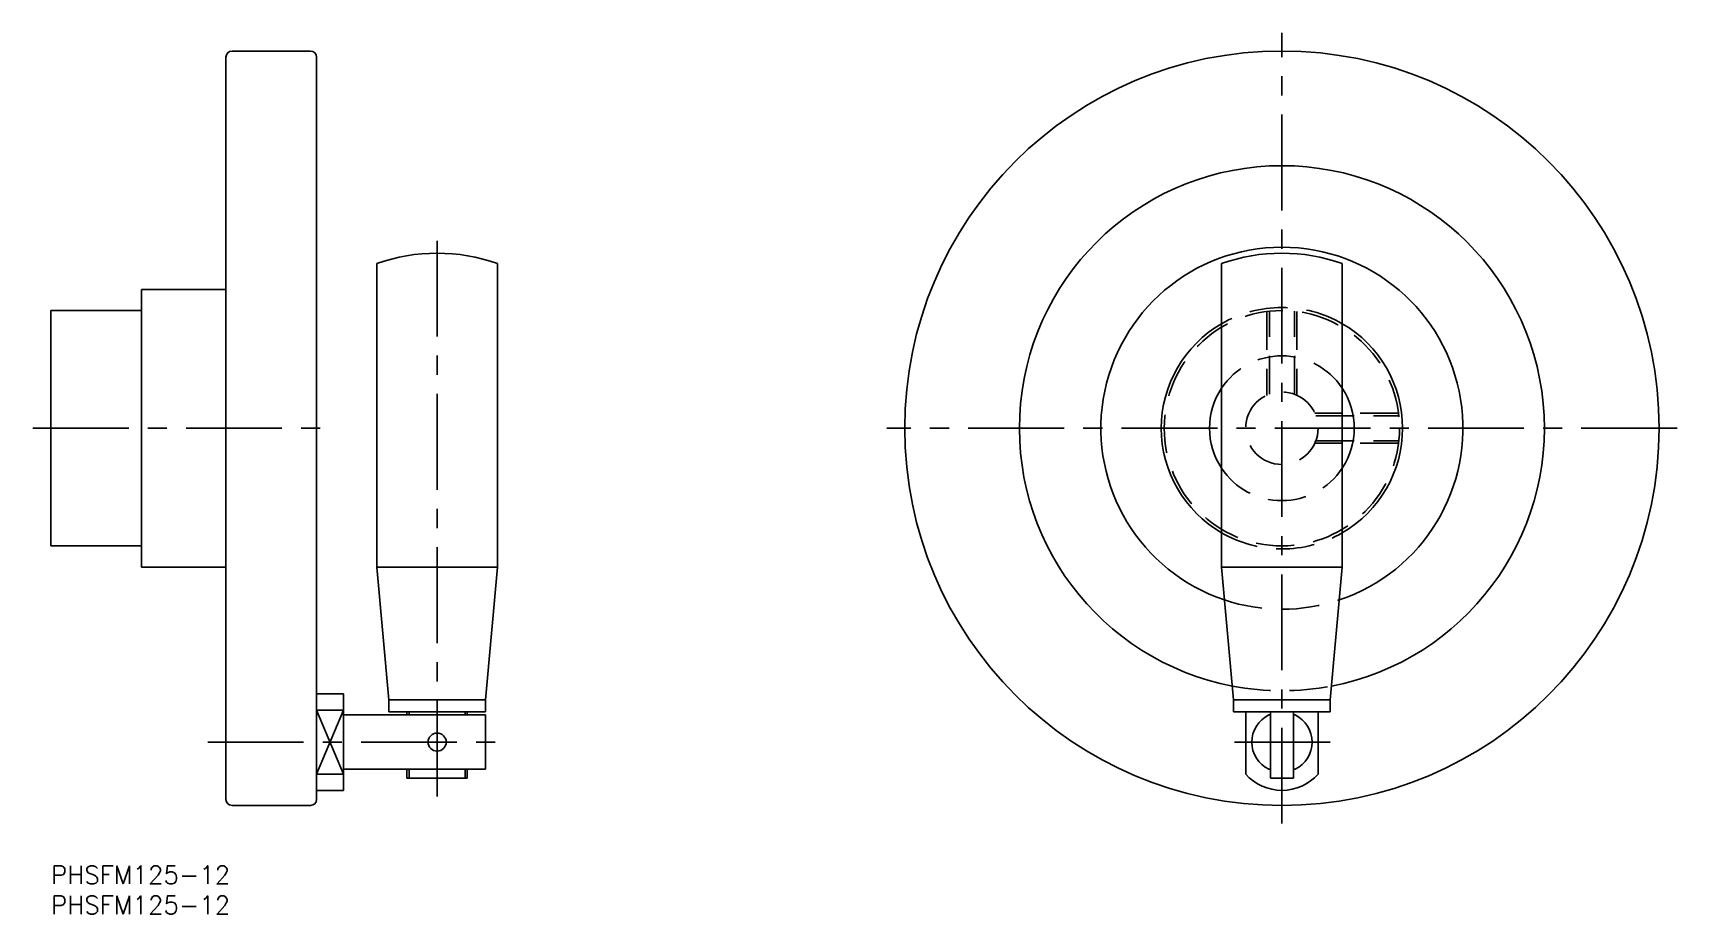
# Model space of a CAD drawing. Extents: x -3 to 270, y -8 to 138.
import ezdxf

# ---------------------------------------------------------------- set-up
doc = ezdxf.new("R2010")
doc.units = 0
doc.header["$LTSCALE"] = 0.5
doc.linetypes.add('CENTER', pattern=[50.8, 31.75, -6.35, 6.35, -6.35])
doc.linetypes.add('DASHED', pattern=[19.05, 12.7, -6.35])
for name, color, linetype in [('MSM_CENTER', 1, 'CENTER'), ('MSM_CONTINUOUS', 7, 'CONTINUOUS'), ('MSM_DASHED', 4, 'DASHED'), ('MSM_NARROW', 5, 'CONTINUOUS'), ('MSM_PART_NUMBER', 7, 'CONTINUOUS')]:
    doc.layers.add(name, color=color, linetype=linetype)
doc.styles.get("Standard").update_dxf_attribs({"font": 'txt.shx', "height": 3, "bigfont": 'bigfont.shx'})

# ---------------------------------------------------------------- blocks, each defined once
blk = doc.blocks.new('*U12')
at = {"layer": 'MSM_PART_NUMBER'}
blk.add_text('PHSFM125-12', height=3, dxfattribs=at).set_placement((0, -3))
blk = doc.blocks.new('*U13')
at = {"layer": 'MSM_PART_NUMBER'}
blk.add_text('PHSFM125-12', height=3, dxfattribs=at).set_placement((0, -8))

msp = doc.modelspace()

# ---------------------------------------------------------------- linework, layer by layer
at = {"layer": 'MSM_CENTER'}
for p, q in [((204, 7), (204, 138)), ((64, 11.5), (64, 104.5)), ((-3, 72.5), (47, 72.5)), ((269.5, 72.5), (138.5, 72.5)), ((26, 20.5), (75, 20.5)), ((212, 20.5), (196, 20.5))]:
    msp.add_line(p, q, dxfattribs=at)
at = {"layer": 'MSM_CONTINUOUS'}
for p, q in [((29, 134), (29, 11)), ((43, 135), (30, 135)), ((44, 11), (44, 134)), ((54, 49.5), (54, 99.78)), ((74, 99.78), (74, 49.5)), ((194, 99.78), (194, 49.5)), ((214, 49.5), (214, 99.78)), ((15, 49.5), (15, 95.5)), ((15, 95.5), (29, 95.5)), ((0, 53), (0, 92)), ((0, 92), (15, 92)), ((0, 53), (15, 53)), ((15, 49.5), (29, 49.5)), ((56, 27.5), (54, 49.5)), ((74, 49.5), (54, 49.5)), ((74, 49.5), (72, 27.5)), ((194, 49.5), (196, 27.5)), ((194, 49.5), (214, 49.5)), ((212, 27.5), (214, 49.5)), ((44, 28.5), (48.5, 28.5)), ((48.5, 12.5), (48.5, 28.5)), ((56, 25.5), (56, 27.5)), ((72, 27.5), (56, 27.5)), ((72, 27.5), (72, 25.5)), ((196, 27.5), (196, 25.5)), ((196, 27.5), (212, 27.5)), ((212, 25.5), (212, 27.5)), ((48.5, 25.79), (44, 25.79)), ((72, 25), (48.5, 25)), ((72, 25.5), (56, 25.5)), ((59, 25), (59, 25.5)), ((59.38, 25.5), (59.38, 25)), ((68.62, 25), (68.62, 25.5)), ((69, 25.5), (69, 25)), ((72, 16), (72, 25)), ((196, 25.5), (212, 25.5)), ((198, 25.5), (198, 15.21)), ((202.1, 25), (201.82, 25)), ((202.1, 25.5), (202.1, 14.5)), ((205.9, 14.5), (205.9, 25.5)), ((206.18, 25), (205.9, 25)), ((210, 15.21), (210, 25.5)), ((48.5, 15.21), (44, 15.21)), ((48.5, 16), (72, 16)), ((59, 14.5), (59, 16)), ((69, 14.5), (59, 14.5)), ((59.38, 16), (59.38, 14.5)), ((68.62, 14.5), (68.62, 16)), ((69, 16), (69, 14.5)), ((202.1, 16), (201.82, 16)), ((202.1, 14.5), (205.9, 14.5)), ((206.18, 16), (205.9, 16)), ((48.5, 12.5), (44, 12.5)), ((30, 10), (43, 10))]:
    msp.add_line(p, q, dxfattribs=at)
for centre, radius in [((204, 72.5), 62.5), ((64, 20.5), 1.5)]:
    msp.add_circle(centre, radius, dxfattribs=at)
for centre, radius, start, end in [((30, 134), 1, 90, 180), ((43, 134), 1, 360, 90), ((204, 72.5), 43.5, 280.8755, 259.1245), ((64, 71.6), 29.9, 70.461, 109.539), ((204, 72.5), 30, 288.4697, 251.5303), ((204, 71.6), 29.9, 70.461, 109.539), ((204, 72.5), 20, 120, 240), ((204, 72.5), 20, 300, 60), ((204, 72.5), 12, 146.4427, 213.5573), ((204, 72.5), 12, 326.4427, 33.5573), ((204, 20.5), 5, 115.8419, 244.1581), ((204, 20.5), 5, 295.8419, 64.1581), ((204, 20.5), 8, 221.4096, 318.5904), ((30, 11), 1, 180, 270), ((43, 11), 1, 270, 0)]:
    msp.add_arc(centre, radius, start, end, dxfattribs=at)
at = {"layer": 'MSM_DASHED'}
for p, q in [((201.5, 91.84), (201.5, 77.95)), ((201.93, 78.13), (201.93, 91.89)), ((206.07, 78.13), (206.07, 91.89)), ((206.5, 91.84), (206.5, 77.95)), ((223.34, 75), (209.45, 75)), ((209.63, 74.57), (223.39, 74.57)), ((223.34, 70), (209.45, 70)), ((209.63, 70.43), (223.39, 70.43))]:
    msp.add_line(p, q, dxfattribs=at)
for radius in [19.5, 6]:
    msp.add_circle((204, 72.5), radius, dxfattribs=at)
for radius, start, end in [(20, 60, 120), (12, 33.5573, 146.4427), (12, 213.5573, 326.4427), (20, 240, 300), (30, 251.5303, 288.4697), (43.5, 259.1245, 280.8755)]:
    msp.add_arc((204, 72.5), radius, start, end, dxfattribs=at)
at = {"layer": 'MSM_NARROW'}
for p, q in [((48.5, 15.21), (44, 25.79)), ((48.5, 25.79), (44, 15.21))]:
    msp.add_line(p, q, dxfattribs=at)

# ---------------------------------------------------------------- block references
at = {"layer": 'MSM_CONTINUOUS'}
for name in ['*U12', '*U13']:
    msp.add_blockref(name, (0, 0), dxfattribs=at)

doc.saveas('drawing.dxf')
